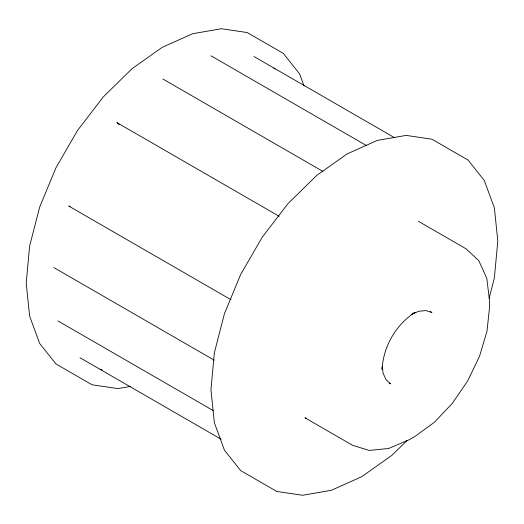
<?xml version="1.0" encoding="UTF-8"?>
<svg xmlns="http://www.w3.org/2000/svg" width="524" height="524" viewBox="0 0 524 524"><rect width="100%" height="100%" fill="white"/><g stroke="black" fill="none" stroke-linecap="round" stroke-linejoin="round"><path stroke-width="0.79" d="M489.154 298.195L494.387 277.897L497.8 240.948L494.387 207.943L484.32 180.531L468.102 160.089L431.959 139.22L406.146 135.395L377.372 140.38L347.084 153.932L316.791 175.357L288.017 203.6L262.203 237.228L240.647 274.563L224.429 313.732L214.362 352.77L210.949 389.718L214.362 422.724L224.429 450.136L240.647 470.578L276.79 491.447L302.603 495.272L331.378 490.281L361.665 476.735L391.959 455.304L406.925 440.619M411.91 314.118L415.146 312.245C395.921 324.611 383.188 346.672 382.088 369.505L382.088 367.259M411.261 314.492L418.807 311.276L425.842 310.581L431.887 312.448L430.473 311.629M130.64 386.391L117.854 388.605L92.041 384.78L55.898 363.911L39.68 343.469L29.613 316.057L26.2 283.052L29.613 246.103L39.68 207.065L55.898 167.896L77.454 130.561L103.267 96.933L132.041 68.696L162.335 47.265L192.622 33.719L221.397 28.728L247.21 32.553L283.353 53.422L299.571 73.864L304.044 86.047M99.907 369.243L102.239 369.918M306.455 418.257L304.942 417.792L352.587 445.302L369.204 450.43L388.553 448.511L409.316 439.682L415.146 436.315L434.403 422.272L452.343 403.336L467.749 380.791L479.571 356.176L486.999 331.168L489.534 307.47L489.534 300.737L486.803 278.342L478.785 260.625L466.039 248.802L418.394 221.292M70.157 206.495L68.683 206.011L231.051 299.748M253.924 56.513L394.362 137.596M210.976 55.799L366.25 145.443M162.846 79L323.085 171.512M279.22 216.32L116.852 122.577L119.164 124.647M389.214 383.083L390.629 383.902L385.998 379.599L383.083 373.16L382.271 366.499M53.939 267.626L214.178 360.139M57.915 320.917L213.189 410.561M80.008 357.754L221.154 439.243M273.829 68.002L274.995 69.122"/></g></svg>
